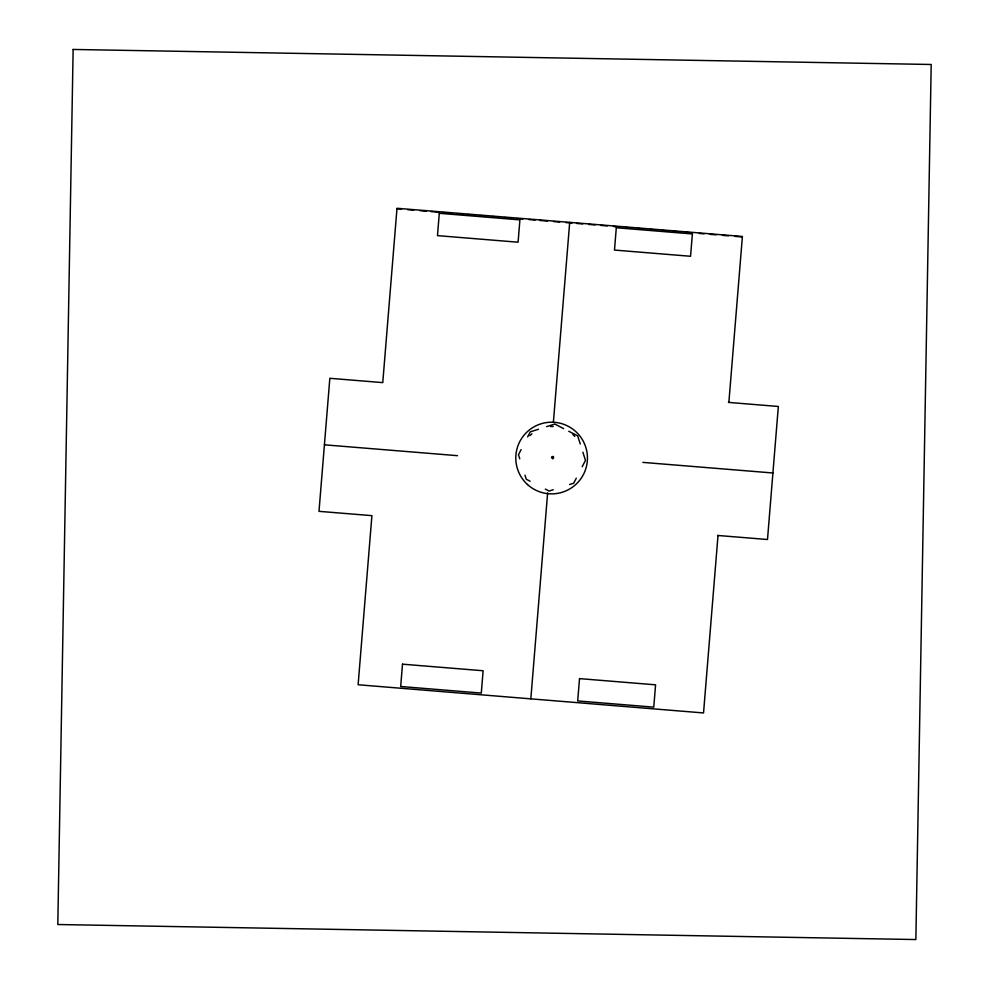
<?xml version="1.0" encoding="UTF-8"?>
<svg xmlns="http://www.w3.org/2000/svg" width="989" height="989" viewBox="0 0 989 989"><rect width="100%" height="100%" fill="white"/><g stroke="black" fill="none" stroke-linecap="round" stroke-linejoin="round"><path stroke-width="1.48" d="M530.833 698.852L547.634 492.893M553.395 422.179L569.701 222.364M718.014 535.469L703.538 712.945L358.117 684.759L371.913 515.652L318.99 511.338L329.844 378.293L382.768 382.619L396.997 208.271L742.405 236.458L728.868 402.436M521.092 449.649L518.471 454.73L519.769 458.822M527.644 436.94L530.277 431.859L538.449 429.251M576.303 478.157L573.669 483.238L569.59 484.548M582.2 466.721L585.476 460.367L582.88 452.196M546.62 426.655L554.792 424.046L563.681 428.633M553.247 489.753L549.155 491.063L545.347 489.098M396.96 208.803L401.559 209.173M407.703 209.68L413.847 210.175M419.979 210.682L426.42 211.201M430.957 211.572L438.535 212.19M443.01 212.561L450.687 213.191M456.72 213.673L462.79 214.168M467.574 214.564L474.905 215.157M479.85 215.565L485.995 216.072M492.139 216.566L498.271 217.073M504.415 217.568L510.559 218.075M516.703 218.569L522.835 219.076M528.979 219.57L535.123 220.077M539.722 220.448L547.399 221.079M553.543 221.573L559.687 222.08M565.819 222.574L571.963 223.081M576.575 223.452L582.706 223.959M588.851 224.454L594.995 224.96M601.127 225.455L607.271 225.962M613.415 226.456L619.559 226.963M625.691 227.47L631.835 227.965M637.979 228.471L644.111 228.966M650.255 229.473L656.399 229.967M662.543 230.474L668.675 230.969M673.286 231.352L680.964 231.97M685.562 232.353L691.707 232.848M699.384 233.478L703.983 233.849M710.127 234.356L716.271 234.85M722.415 235.357L728.547 235.852M734.691 236.359L742.368 236.989M728.436 402.399L778.343 406.467L767.489 539.512L717.581 535.445M642.862 462.382L772.916 472.989M324.417 444.815L457.536 455.682M568.762 431.253L577.663 435.852L580.271 444.024M530.092 481.223L526.284 479.257L524.986 475.165M529.931 435.667A31.067 31.067 0 0 1 531.921 433.812M550.514 426.519A31.067 31.067 0 0 1 553.222 426.506M572.891 434.579A31.067 31.067 0 0 1 574.807 436.483M73.137 49.45L57.807 924.517L915.863 939.55L931.193 64.483L73.137 49.45M402.511 664.175L400.681 686.502L481.297 693.079L483.114 670.752L402.511 664.175M439.289 213.303L437.472 235.629L518.088 242.206L519.905 219.879L439.289 213.303M579.517 678.615L577.7 700.941L653.766 707.147L655.583 684.821L579.517 678.615M616.308 227.742L614.478 250.069L690.557 256.275L692.374 233.948L616.308 227.742M551.578 457.338C553.296 461.937 555.052 453.864 551.578 457.338M527.496 484.536A35.839 35.839 0 0 0 586.625 465.683A35.839 35.839 0 0 0 540.723 423.898A35.839 35.839 0 0 0 527.496 484.536"/></g></svg>
